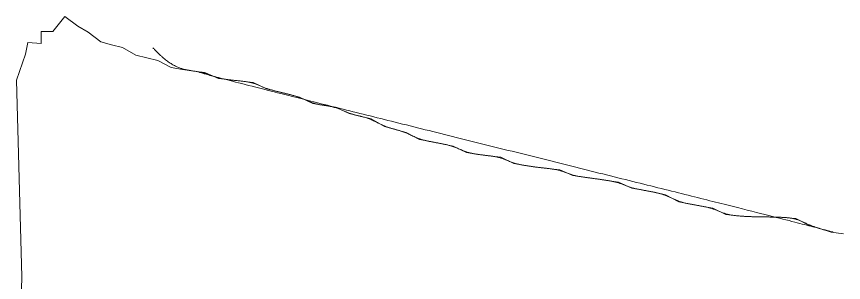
# Model space of a CAD drawing. Extents: x -2 to 147, y -16 to 271.
# Drawn here: x 68.083 to 69.567, y 268.925 to 269.401 of the extents above; entities that cross this region are included whole.
import ezdxf

# ---------------------------------------------------------------- set-up
doc = ezdxf.new("R2010")
doc.units = 0
doc.layers.add('Splines', color=1, linetype='CONTINUOUS', lineweight=15, true_color=0xff0000)
doc.layers.add('SubpixelContours', color=1, linetype='CONTINUOUS', lineweight=15, true_color=0xffffff)

msp = doc.modelspace()

# ---------------------------------------------------------------- linework, layer by layer
at = {"layer": 'Splines'}
msp.add_open_spline([(69.56730773461854, 269.011957503058), (69.54536285158237, 269.0146968311935), (69.52490323848278, 269.0211737180817), (69.5050638475323, 269.02755070087557), (69.48190218671898, 269.0394339440768), (69.46114666411106, 269.04124830159697), (69.44011305856348, 269.0418676532408), (69.41896610180163, 269.04207077935683), (69.39781894195198, 269.0425210088014), (69.3767951620339, 269.0437607948972), (69.35610093578515, 269.0464480163365), (69.33271253384979, 269.05754445329023), (69.3122756589042, 269.0614992107151), (69.29193208914144, 269.06510740285114), (69.27179491542236, 269.06910219264955), (69.24812631597507, 269.08157941873344), (69.22817464185728, 269.08623478526493), (69.20797553260144, 269.090132926355), (69.18747725468042, 269.0933410336552), (69.16384110232465, 269.1040616238923), (69.14338406742087, 269.10739055810774), (69.12282389801403, 269.1104482982525), (69.1021812588522, 269.11324288474714), (69.08149723480942, 269.11608853635414), (69.0582231428271, 269.12642740587904), (69.03745681845183, 269.12880308467857), (69.01670086694696, 269.13113309182853), (68.99610972853401, 269.1341424973905), (68.97566284205307, 269.13769702235726), (68.95231562081442, 269.14898406965034), (68.93166277162979, 269.15162286212046), (68.91102035703103, 269.1541407770319), (68.89061498632826, 269.15748306959176), (68.86691605743681, 269.16912762732267), (68.8467167960334, 269.17320568500827), (68.82657972700792, 269.17706612848787), (68.8065047754288, 269.180800279271), (68.78248454196351, 269.1935382642459), (68.76300778574493, 269.19882437199783), (68.74357242933755, 269.2040406088397), (68.71960317009743, 269.21763534993755), (68.70005420214997, 269.2227522975544), (68.68012323454397, 269.2273565518122), (68.65602131399929, 269.23887517550367), (68.63565750995332, 269.2419407537275), (68.61532460250217, 269.24514059998376), (68.59137743631926, 269.25700019614544), (68.57155983151745, 269.26200454515197), (68.55180423618668, 269.2670142118369), (68.53171826891723, 269.27157291803155), (68.50798839545652, 269.2831341818633), (68.48737702021803, 269.2856063619274), (68.46662122941164, 269.2877321768417), (68.44590651217007, 269.29018563752504), (68.42246703080131, 269.3005352956838), (68.40180357266605, 269.30349903337077), (68.38121248170948, 269.3064412209363)], degree=3, knots=[0, 0.0166666675359011, 0.0333333350718021, 0.0500000026077032, 0.0666666701436043, 0.0833333376795053, 0.1000000052154064, 0.1166666727513075, 0.1333333402872086, 0.1500000078231096, 0.1666666753590107, 0.1833333428949118, 0.2000000104308128, 0.2166666779667139, 0.233333345502615, 0.250000013038516, 0.2666666805744171, 0.2833333481103182, 0.3000000156462193, 0.3166666831821203, 0.3333333507180214, 0.3500000182539225, 0.3666666857898235, 0.3833333533257246, 0.4000000208616257, 0.4166666883975267, 0.4333333559334278, 0.4500000234693289, 0.4666666910052299, 0.483333358541131, 0.5000000260770321, 0.5166666936129332, 0.5333333611488342, 0.5500000286847353, 0.5666666962206364, 0.5833333637565374, 0.6000000312924385, 0.6166666988283396, 0.6333333663642406, 0.6500000339001417, 0.6666667014360428, 0.6833333689719439, 0.7000000365078449, 0.716666704043746, 0.7333333715796471, 0.7500000391155481, 0.7666667066514492, 0.7833333741873503, 0.8000000417232513, 0.8166667092591524, 0.8333333767950535, 0.8500000443309546, 0.8666667118668556, 0.8833333794027567, 0.9000000469386578, 0.9166667144745588, 0.9333333820104599, 0.950000049546361, 0.966666717082262, 0.9833333846181631, 1], dxfattribs=at)
at = {"layer": 'SubpixelContours'}
for p, q in [((68.17012136871539, 269.40128553632223), (68.1487896621934, 269.3747073866312)), ((68.19325651520074, 269.38395278434524), (68.17012136871539, 269.40128553632223)), ((68.21180749277677, 269.37327419161073), (68.19325651520074, 269.38395278434524)), ((68.1487896621934, 269.3747073866312), (68.12762216987036, 269.374725061531)), ((68.12762216987036, 269.374725061531), (68.12764022614287, 269.35272200098456)), ((68.23474611666222, 269.3561161796095), (68.21180749277677, 269.37327419161073)), ((68.10361849364611, 269.3546786045567), (68.09972858418242, 269.3339868472877)), ((68.12764022614287, 269.35272200098456), (68.10361849364611, 269.3546786045567)), ((68.25390270221462, 269.35055106461937), (68.23474611666222, 269.3561161796095)), ((68.27339989135226, 269.3455631354715), (68.25390270221462, 269.35055106461937)), ((68.09972858418242, 269.3339868472877), (68.08338509458929, 269.28697810158775)), ((68.29753429520528, 269.33225303547175), (68.27339989135226, 269.3455631354715)), ((68.31714520723509, 269.3272274031253), (68.29753429520528, 269.33225303547175)), ((68.33695249930994, 269.3221989184659), (68.31714520723509, 269.3272274031253)), ((68.36085870355149, 269.3098801030787), (68.33695249930994, 269.3221989184659)), ((68.38121248170948, 269.3064412209363), (68.36085870355149, 269.3098801030787)), ((68.40180357266605, 269.30349903337077), (68.38121248170948, 269.3064412209363)), ((68.42246703080131, 269.3005352956838), (68.40180357266605, 269.30349903337077)), ((68.44590651217007, 269.29018563752504), (68.42246703080131, 269.3005352956838)), ((68.46662122941164, 269.2877321768417), (68.44590651217007, 269.29018563752504)), ((68.48737702021803, 269.2856063619274), (68.46662122941164, 269.2877321768417)), ((68.08338509458929, 269.28697810158775), (68.09264556760229, 268.93437053106487)), ((68.50798839545652, 269.2831341818633), (68.48737702021803, 269.2856063619274)), ((68.53171826891723, 269.27157291803155), (68.50798839545652, 269.2831341818633)), ((68.55180423618668, 269.2670142118369), (68.53171826891723, 269.27157291803155)), ((68.57155983151745, 269.26200454515197), (68.55180423618668, 269.2670142118369)), ((68.59137743631926, 269.25700019614544), (68.57155983151745, 269.26200454515197)), ((68.61532460250217, 269.24514059998376), (68.59137743631926, 269.25700019614544)), ((68.63565750995332, 269.2419407537275), (68.61532460250217, 269.24514059998376)), ((68.65602131399929, 269.23887517550367), (68.63565750995332, 269.2419407537275)), ((68.68012323454397, 269.2273565518122), (68.65602131399929, 269.23887517550367)), ((68.70005420214997, 269.2227522975544), (68.68012323454397, 269.2273565518122)), ((68.71960317009743, 269.21763534993755), (68.70005420214997, 269.2227522975544)), ((68.74357242933755, 269.2040406088397), (68.71960317009743, 269.21763534993755)), ((68.76300778574493, 269.19882437199783), (68.74357242933755, 269.2040406088397)), ((68.78248454196351, 269.1935382642459), (68.76300778574493, 269.19882437199783)), ((68.8065047754288, 269.180800279271), (68.78248454196351, 269.1935382642459)), ((68.82657972700792, 269.17706612848787), (68.8065047754288, 269.180800279271)), ((68.8467167960334, 269.17320568500827), (68.82657972700792, 269.17706612848787)), ((68.86691605743681, 269.16912762732267), (68.8467167960334, 269.17320568500827)), ((68.89061498632826, 269.15748306959176), (68.86691605743681, 269.16912762732267)), ((68.91102035703103, 269.1541407770319), (68.89061498632826, 269.15748306959176)), ((68.93166277162979, 269.15162286212046), (68.91102035703103, 269.1541407770319)), ((68.95231562081442, 269.14898406965034), (68.93166277162979, 269.15162286212046)), ((68.97566284205307, 269.13769702235726), (68.95231562081442, 269.14898406965034)), ((68.99610972853401, 269.1341424973905), (68.97566284205307, 269.13769702235726)), ((69.01670086694696, 269.13113309182853), (68.99610972853401, 269.1341424973905)), ((69.03745681845183, 269.12880308467857), (69.01670086694696, 269.13113309182853)), ((69.0582231428271, 269.12642740587904), (69.03745681845183, 269.12880308467857)), ((69.08149723480942, 269.11608853635414), (69.0582231428271, 269.12642740587904)), ((69.1021812588522, 269.11324288474714), (69.08149723480942, 269.11608853635414)), ((69.12282389801403, 269.1104482982525), (69.1021812588522, 269.11324288474714)), ((69.14338406742087, 269.10739055810774), (69.12282389801403, 269.1104482982525)), ((69.16384110232465, 269.1040616238923), (69.14338406742087, 269.10739055810774)), ((69.18747725468042, 269.0933410336552), (69.16384110232465, 269.1040616238923)), ((69.20797553260144, 269.090132926355), (69.18747725468042, 269.0933410336552)), ((69.22817464185728, 269.08623478526493), (69.20797553260144, 269.090132926355)), ((69.24812631597507, 269.08157941873344), (69.22817464185728, 269.08623478526493)), ((69.27179491542236, 269.06910219264955), (69.24812631597507, 269.08157941873344)), ((69.29193208914144, 269.06510740285114), (69.27179491542236, 269.06910219264955)), ((69.3122756589042, 269.0614992107151), (69.29193208914144, 269.06510740285114)), ((69.33271253384979, 269.05754445329023), (69.3122756589042, 269.0614992107151)), ((69.35610093578515, 269.0464480163365), (69.33271253384979, 269.05754445329023)), ((69.3767951620339, 269.0437607948972), (69.35610093578515, 269.0464480163365)), ((69.39781894195198, 269.0425210088014), (69.3767951620339, 269.0437607948972)), ((69.41896610180163, 269.04207077935683), (69.39781894195198, 269.0425210088014)), ((69.44011305856348, 269.0418676532408), (69.41896610180163, 269.04207077935683)), ((69.46114666411106, 269.04124830159697), (69.44011305856348, 269.0418676532408)), ((69.48190218671898, 269.0394339440768), (69.46114666411106, 269.04124830159697)), ((69.5050638475323, 269.02755070087557), (69.48190218671898, 269.0394339440768)), ((69.52490323848278, 269.0211737180817), (69.5050638475323, 269.02755070087557)), ((69.54536285158237, 269.0146968311935), (69.52490323848278, 269.0211737180817)), ((69.56730773461854, 269.011957503058), (69.54536285158237, 269.0146968311935)), ((68.09264556760229, 268.93437053106487), (68.09215714499798, 268.9123705247302))]:
    msp.add_line(p, q, dxfattribs=at)

doc.saveas('drawing.dxf')
